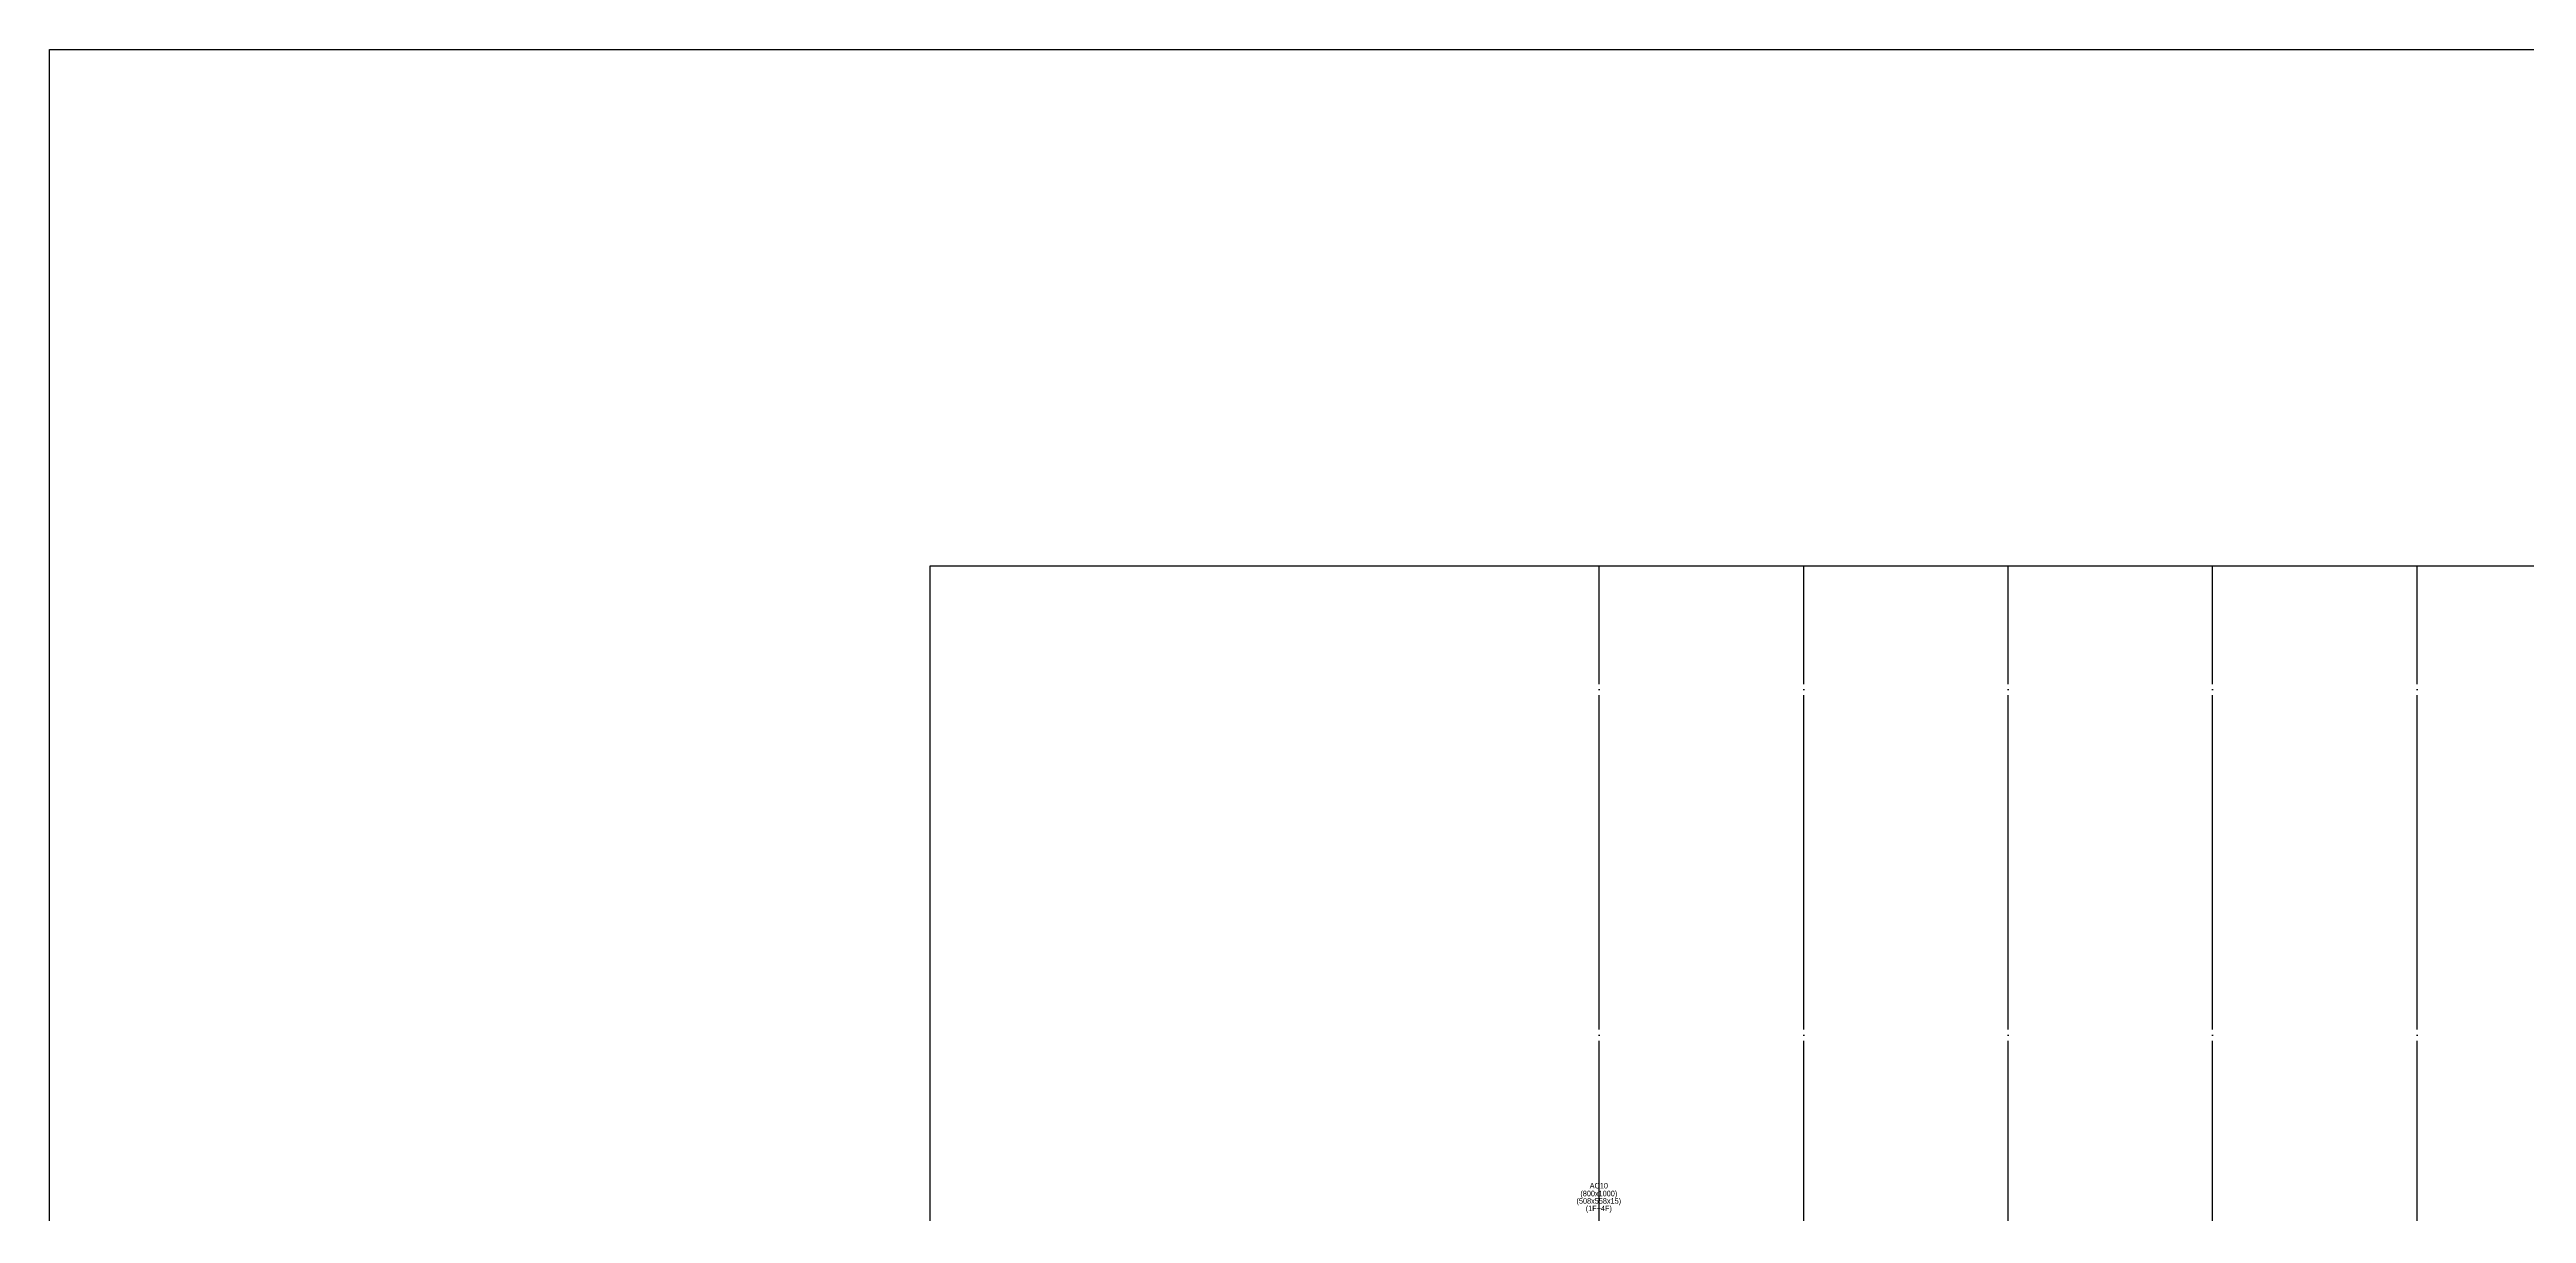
# Model space of a CAD drawing. Header units: millimetres. Extents: x -47382 to 204618, y -51045 to 127155.
# Drawn here: x -47382 to 85886, y 64506 to 127155 of the extents above; entities that cross this region are included whole.
import ezdxf
from ezdxf.enums import TextEntityAlignment as Align

# ---------------------------------------------------------------- set-up
doc = ezdxf.new("R2010")
doc.units = ezdxf.units.MM
doc.header["$LTSCALE"] = 300
doc.header["$MEASUREMENT"] = 0
doc.linetypes.add('CEN', pattern=[62, 60, -1, 0, -1])
doc.layers.get('0').update_dxf_attribs({"linetype": 'CONTINUOUS'})
doc.layers.get('Defpoints').update_dxf_attribs({"color": 153, "linetype": 'CONTINUOUS'})
doc.layers.add('A-ST-AXIS-CEN', color=252, linetype='CEN')
doc.layers.add('Defpoint', color=161, linetype='CONTINUOUS', plot=False)
doc.styles.add('돋움', font='')
doc.styles.get('돋움').set_extended_font_data('Dotum')

# ---------------------------------------------------------------- blocks, each defined once
blk = doc.blocks.new('ACT 지상4층구조평면도')
at = {"layer": 'Defpoint'}
for points in [[(0, 178200), (252000, 178200), (252000, 0), (0, 0)], [(189382, 51045), (47382, 51045), (47382, 150416), (189382, 150416)]]:
    blk.add_lwpolyline(points, close=True, dxfattribs=at)

msp = doc.modelspace()

# ---------------------------------------------------------------- linework, layer by layer
at = {"layer": 'A-ST-AXIS-CEN'}
for p, q in [((36000, 0), (36000, 99371)), ((47000, 0), (47000, 99371)), ((58000, 0), (58000, 99371)), ((69000, 0), (69000, 99371)), ((80000, 0), (80000, 99371))]:
    msp.add_line(p, q, dxfattribs=at)
at = {"layer": 'Defpoint'}
for points in [[(-47382, 127155), (204618, 127155), (204618, -51045), (-47382, -51045)], [(142000, 0), (0, 0), (0, 99371), (142000, 99371)]]:
    msp.add_lwpolyline(points, close=True, dxfattribs=at)

# ---------------------------------------------------------------- block references
msp.add_blockref('ACT 지상4층구조평면도', (-47382, -51045))

# ---------------------------------------------------------------- texts
at = {"layer": 'Defpoints', "linetype": 'Continuous', "style": '돋움'}
for s, p in [('(508x558x15)', (35975, 64941)), ('(800x1000)', (35975, 65341)), ('AC10', (35975, 65762)), ('(1F~4F)', (35975, 64541))]:
    msp.add_text(s, height=300, dxfattribs=at).set_placement(p, align=Align.BOTTOM_CENTER)

doc.saveas('drawing.dxf')
